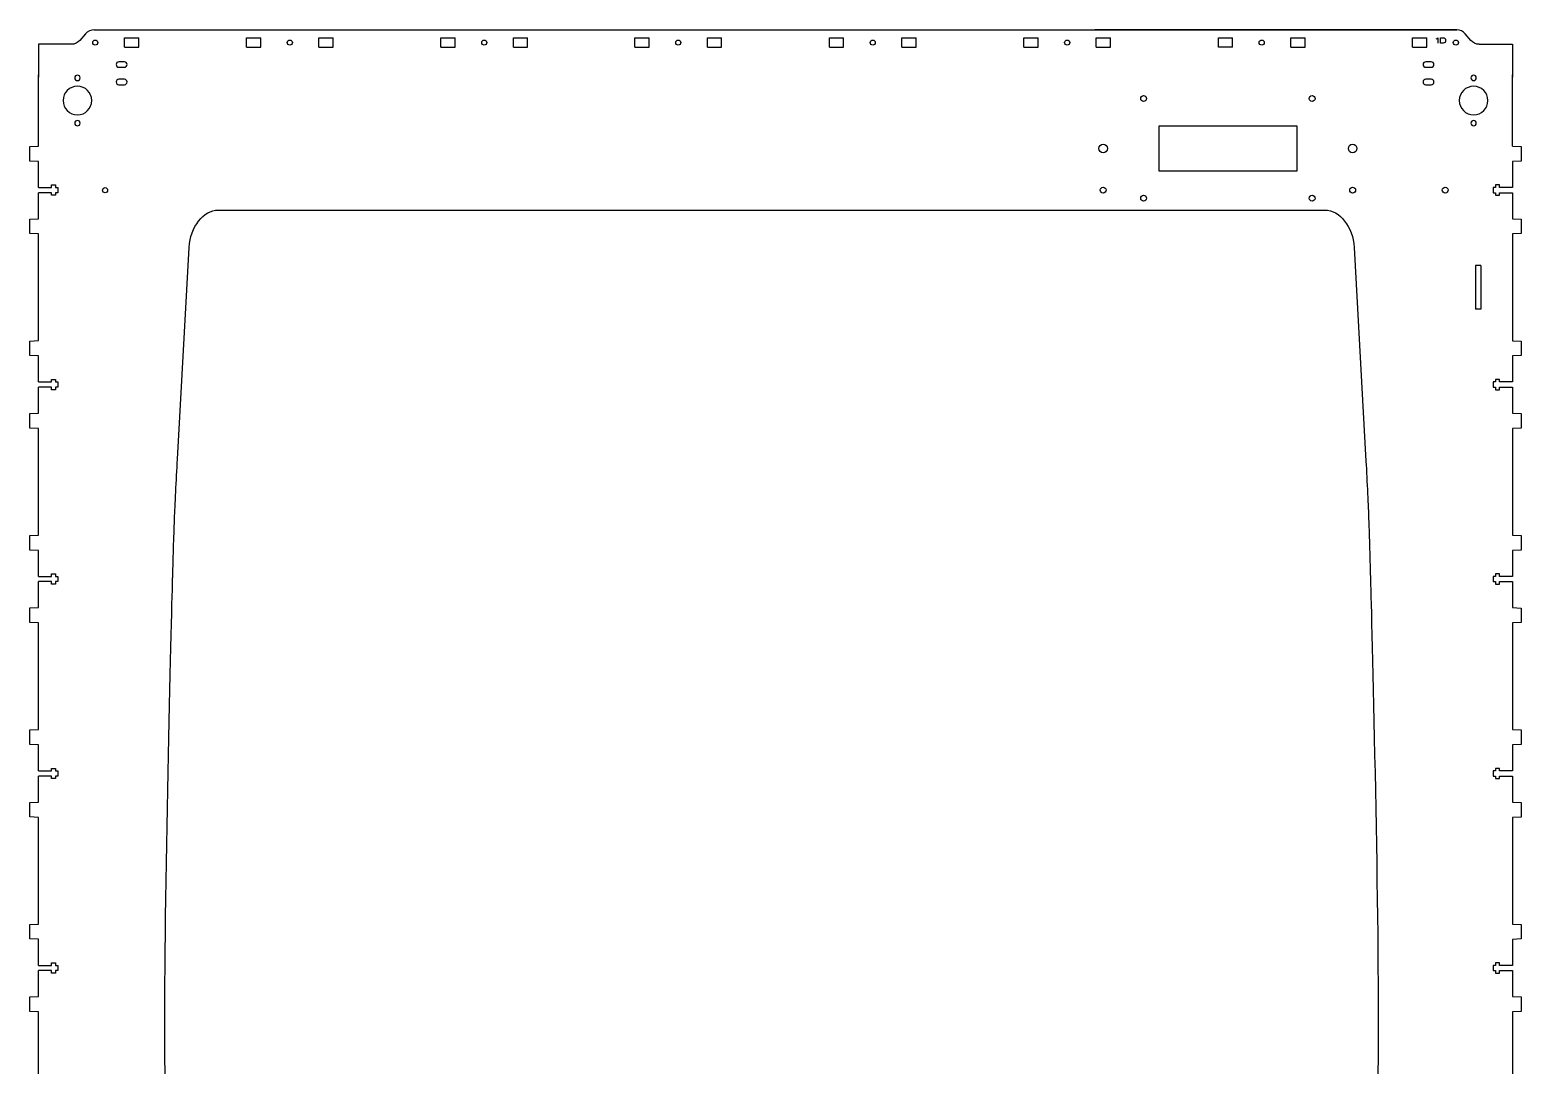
# Model space of a CAD drawing. Header units: millimetres. Extents: x 62 to 3900, y -2118 to 0.
# Drawn here: x 1065 to 1888, y -572 to 0 of the extents above; entities that cross this region are included whole.
import ezdxf

# ---------------------------------------------------------------- set-up
doc = ezdxf.new("R2010")
doc.units = ezdxf.units.MM
doc.layers.add('CUTS', color=1, linetype='Continuous', lineweight=25, true_color=0xff0000)
doc.layers.add('TEXT', color=5, linetype='Continuous', true_color=0x0000ff)

msp = doc.modelspace()

# ---------------------------------------------------------------- linework, layer by layer
at = {"layer": 'CUTS', "color": 1, "lineweight": 25, "true_color": 0xff0000}
for p, q in [((1087.61, -8), (1069.45, -8)), ((1069.45, -8), (1069.45, -26.11)), ((1100, 0), (1852.13, 0)), ((1116.77, -9.64), (1116.77, -4.44)), ((1116.77, -4.44), (1124.65, -4.44)), ((1124.65, -9.64), (1124.65, -4.44)), ((1184.11, -9.64), (1184.11, -4.44)), ((1184.11, -4.44), (1191.99, -4.44)), ((1191.99, -9.64), (1191.99, -4.44)), ((1224.11, -9.64), (1224.11, -4.44)), ((1224.11, -4.44), (1231.99, -4.44)), ((1231.99, -9.64), (1231.99, -4.44)), ((1291.45, -9.64), (1291.45, -4.44)), ((1291.45, -4.44), (1299.33, -4.44)), ((1299.33, -9.64), (1299.33, -4.44)), ((1331.45, -9.64), (1331.45, -4.44)), ((1331.45, -4.44), (1339.33, -4.44)), ((1339.33, -9.64), (1339.33, -4.44)), ((1398.52, -9.64), (1398.52, -4.44)), ((1398.52, -4.44), (1406.4, -4.44)), ((1406.4, -9.64), (1406.4, -4.44)), ((1438.52, -9.64), (1438.52, -4.44)), ((1438.52, -4.44), (1446.4, -4.44)), ((1446.4, -9.64), (1446.4, -4.44)), ((1505.86, -9.64), (1505.86, -4.44)), ((1505.86, -4.44), (1513.74, -4.44)), ((1513.74, -9.64), (1513.74, -4.44)), ((1545.86, -9.64), (1545.86, -4.44)), ((1545.86, -4.44), (1553.74, -4.44)), ((1553.74, -9.64), (1553.74, -4.44)), ((1613.2, -9.64), (1613.2, -4.44)), ((1613.2, -4.44), (1621.08, -4.44)), ((1621.08, -9.64), (1621.08, -4.44)), ((1653.2, -9.64), (1653.2, -4.44)), ((1653.2, -4.44), (1661.08, -4.44)), ((1661.08, -9.64), (1661.08, -4.44)), ((1720.54, -9.64), (1720.54, -4.44)), ((1720.54, -4.44), (1728.42, -4.44)), ((1728.42, -9.64), (1728.42, -4.44)), ((1760.54, -9.64), (1760.54, -4.44)), ((1760.54, -4.44), (1768.42, -4.44)), ((1768.42, -9.64), (1768.42, -4.44)), ((1827.71, -9.64), (1827.71, -4.44)), ((1827.71, -4.44), (1835.59, -4.44)), ((1835.59, -9.64), (1835.59, -4.44)), ((1864.52, -8), (1882.81, -8)), ((1882.81, -8), (1882.81, -26.11)), ((1116.77, -9.64), (1124.65, -9.64)), ((1184.11, -9.64), (1191.99, -9.64)), ((1224.11, -9.64), (1231.99, -9.64)), ((1291.45, -9.64), (1299.33, -9.64)), ((1331.45, -9.64), (1339.33, -9.64)), ((1398.52, -9.64), (1406.4, -9.64)), ((1438.52, -9.64), (1446.4, -9.64)), ((1505.86, -9.64), (1513.74, -9.64)), ((1545.86, -9.64), (1553.74, -9.64)), ((1613.2, -9.64), (1621.08, -9.64)), ((1653.2, -9.64), (1661.08, -9.64)), ((1728.42, -9.64), (1720.54, -9.64)), ((1760.54, -9.64), (1768.42, -9.64)), ((1827.71, -9.64), (1835.59, -9.64)), ((1069.45, -64.24), (1069.45, -24.91)), ((1882.81, -64.26), (1882.81, -24.91)), ((1687.8, -52.95), (1763.8, -52.95)), ((1687.8, -77.95), (1687.8, -52.95)), ((1763.8, -52.95), (1763.8, -77.95)), ((1064.58, -64.44), (1069.45, -64.24)), ((1064.58, -72.47), (1064.58, -64.44)), ((1882.81, -64.26), (1887.68, -64.46)), ((1887.68, -64.46), (1887.68, -72.49)), ((1069.45, -72.67), (1064.58, -72.47)), ((1069.45, -87.04), (1069.45, -72.67)), ((1887.68, -72.49), (1882.81, -72.69)), ((1882.81, -72.69), (1882.81, -87.04)), ((1763.8, -77.95), (1687.8, -77.95)), ((1069.45, -87.04), (1076.47, -87.04)), ((1076.47, -89.9), (1069.45, -89.9)), ((1069.45, -104.25), (1069.45, -89.9)), ((1076.47, -87.04), (1076.47, -85.64)), ((1076.47, -85.64), (1078.67, -85.64)), ((1076.47, -91.3), (1076.47, -89.9)), ((1078.67, -85.64), (1078.67, -87.04)), ((1078.67, -87.04), (1080.11, -87.04)), ((1080.11, -89.9), (1078.67, -89.9)), ((1078.67, -89.9), (1078.67, -91.3)), ((1080.11, -87.04), (1080.11, -89.9)), ((1872.15, -87.04), (1872.15, -89.9)), ((1873.59, -87.04), (1872.15, -87.04)), ((1872.15, -89.9), (1873.59, -89.9)), ((1875.79, -85.64), (1873.59, -85.64)), ((1873.59, -85.64), (1873.59, -87.04)), ((1873.59, -89.9), (1873.59, -91.3)), ((1875.79, -87.04), (1875.79, -85.64)), ((1882.81, -87.04), (1875.79, -87.04)), ((1875.79, -91.3), (1875.79, -89.9)), ((1875.79, -89.9), (1882.81, -89.9)), ((1882.81, -89.9), (1882.81, -104.27)), ((1078.67, -91.3), (1076.47, -91.3)), ((1873.59, -91.3), (1875.79, -91.3)), ((1064.58, -104.45), (1069.45, -104.25)), ((1064.58, -112.49), (1064.58, -104.45)), ((1882.81, -104.27), (1887.68, -104.47)), ((1887.68, -104.47), (1887.68, -112.5)), ((1069.45, -112.69), (1064.58, -112.49)), ((1069.45, -171.58), (1069.45, -112.69)), ((1887.68, -112.5), (1882.81, -112.7)), ((1882.81, -112.7), (1882.81, -171.6)), ((1865.48, -130.15), (1862.48, -130.15)), ((1862.48, -130.15), (1862.48, -154.15)), ((1865.48, -130.15), (1865.48, -154.15)), ((1865.48, -154.15), (1862.48, -154.15)), ((1064.58, -171.78), (1069.45, -171.58)), ((1064.58, -179.81), (1064.58, -171.78)), ((1882.81, -171.6), (1887.68, -171.8)), ((1887.68, -171.8), (1887.68, -179.83)), ((1069.45, -180.01), (1064.58, -179.81)), ((1069.45, -194.38), (1069.45, -180.01)), ((1887.68, -179.83), (1882.81, -180.03)), ((1882.81, -180.03), (1882.81, -194.38)), ((1069.45, -194.38), (1076.47, -194.38)), ((1076.47, -197.24), (1069.45, -197.24)), ((1069.45, -211.59), (1069.45, -197.24)), ((1076.47, -194.38), (1076.47, -192.98)), ((1076.47, -192.98), (1078.67, -192.98)), ((1076.47, -198.64), (1076.47, -197.24)), ((1078.67, -192.98), (1078.67, -194.38)), ((1078.67, -194.38), (1080.11, -194.38)), ((1080.11, -197.24), (1078.67, -197.24)), ((1078.67, -197.24), (1078.67, -198.64)), ((1080.11, -194.38), (1080.11, -197.24)), ((1872.15, -194.38), (1872.15, -197.24)), ((1873.59, -194.38), (1872.15, -194.38)), ((1872.15, -197.24), (1873.59, -197.24)), ((1875.79, -192.98), (1873.59, -192.98)), ((1873.59, -192.98), (1873.59, -194.38)), ((1873.59, -197.24), (1873.59, -198.64)), ((1875.79, -194.38), (1875.79, -192.98)), ((1882.81, -194.38), (1875.79, -194.38)), ((1875.79, -198.64), (1875.79, -197.24)), ((1875.79, -197.24), (1882.81, -197.24)), ((1882.81, -197.24), (1882.81, -211.61)), ((1078.67, -198.64), (1076.47, -198.64)), ((1873.59, -198.64), (1875.79, -198.64)), ((1064.58, -211.79), (1069.45, -211.59)), ((1064.58, -219.83), (1064.58, -211.79)), ((1882.81, -211.61), (1887.68, -211.81)), ((1887.68, -211.81), (1887.68, -219.84)), ((1069.45, -220.03), (1064.58, -219.83)), ((1069.45, -278.92), (1069.45, -220.03)), ((1887.68, -219.84), (1882.81, -220.04)), ((1882.81, -220.04), (1882.81, -278.94)), ((1064.58, -279.12), (1069.45, -278.92)), ((1064.58, -287.15), (1064.58, -279.12)), ((1882.81, -278.94), (1887.68, -279.14)), ((1887.68, -279.14), (1887.68, -287.17)), ((1069.45, -287.35), (1064.58, -287.15)), ((1069.45, -301.72), (1069.45, -287.35)), ((1887.68, -287.17), (1882.81, -287.37)), ((1882.81, -287.37), (1882.81, -301.72)), ((1069.45, -301.72), (1076.47, -301.72)), ((1076.47, -300.32), (1078.67, -300.32)), ((1076.47, -301.72), (1076.47, -300.32)), ((1078.67, -300.32), (1078.67, -301.72)), ((1078.67, -301.72), (1080.11, -301.72)), ((1080.11, -301.72), (1080.11, -304.58)), ((1872.15, -301.72), (1872.15, -304.58)), ((1873.59, -301.72), (1872.15, -301.72)), ((1875.79, -300.32), (1873.59, -300.32)), ((1873.59, -300.32), (1873.59, -301.72)), ((1875.79, -301.72), (1875.79, -300.32)), ((1882.81, -301.72), (1875.79, -301.72)), ((1076.47, -304.58), (1069.45, -304.58)), ((1069.45, -318.93), (1069.45, -304.58)), ((1076.47, -305.98), (1076.47, -304.58)), ((1078.67, -305.98), (1076.47, -305.98)), ((1080.11, -304.58), (1078.67, -304.58)), ((1078.67, -304.58), (1078.67, -305.98)), ((1872.15, -304.58), (1873.59, -304.58)), ((1873.59, -304.58), (1873.59, -305.98)), ((1873.59, -305.98), (1875.79, -305.98)), ((1875.79, -305.98), (1875.79, -304.58)), ((1875.79, -304.58), (1882.81, -304.58)), ((1882.81, -304.58), (1882.81, -318.95)), ((1064.58, -319.13), (1069.45, -318.93)), ((1064.58, -327.17), (1064.58, -319.13)), ((1882.81, -318.95), (1887.68, -319.15)), ((1887.68, -319.15), (1887.68, -327.18)), ((1069.45, -327.37), (1064.58, -327.17)), ((1069.45, -386.26), (1069.45, -327.37)), ((1887.68, -327.18), (1882.81, -327.38)), ((1882.81, -327.38), (1882.81, -386.28)), ((1064.58, -386.46), (1069.45, -386.26)), ((1064.58, -394.49), (1064.58, -386.46)), ((1882.81, -386.28), (1887.68, -386.48)), ((1887.68, -386.48), (1887.68, -394.51)), ((1069.45, -394.69), (1064.58, -394.49)), ((1069.45, -409.06), (1069.45, -394.69)), ((1887.68, -394.51), (1882.81, -394.71)), ((1882.81, -394.71), (1882.81, -409.06)), ((1069.45, -409.06), (1076.47, -409.06)), ((1076.47, -409.06), (1076.47, -407.66)), ((1076.47, -407.66), (1078.67, -407.66)), ((1078.67, -407.66), (1078.67, -409.06)), ((1078.67, -409.06), (1080.11, -409.06)), ((1080.11, -409.06), (1080.11, -411.92)), ((1873.59, -409.06), (1872.15, -409.06)), ((1872.15, -409.06), (1872.15, -411.92)), ((1875.79, -407.66), (1873.59, -407.66)), ((1873.59, -407.66), (1873.59, -409.06)), ((1875.79, -409.06), (1875.79, -407.66)), ((1882.81, -409.06), (1875.79, -409.06)), ((1076.47, -411.92), (1069.45, -411.92)), ((1069.45, -426.27), (1069.45, -411.92)), ((1076.47, -413.32), (1076.47, -411.92)), ((1078.67, -413.32), (1076.47, -413.32)), ((1080.11, -411.92), (1078.67, -411.92)), ((1078.67, -411.92), (1078.67, -413.32)), ((1872.15, -411.92), (1873.59, -411.92)), ((1873.59, -411.92), (1873.59, -413.32)), ((1873.59, -413.32), (1875.79, -413.32)), ((1875.79, -413.32), (1875.79, -411.92)), ((1875.79, -411.92), (1882.81, -411.92)), ((1882.81, -411.92), (1882.81, -426.29)), ((1064.58, -426.47), (1069.45, -426.27)), ((1064.58, -434.51), (1064.58, -426.47)), ((1882.81, -426.29), (1887.68, -426.49)), ((1887.68, -426.49), (1887.68, -434.52)), ((1069.45, -434.71), (1064.58, -434.51)), ((1069.45, -493.6), (1069.45, -434.71)), ((1887.68, -434.52), (1882.81, -434.72)), ((1882.81, -434.72), (1882.81, -493.62)), ((1064.58, -493.8), (1069.45, -493.6)), ((1064.58, -501.83), (1064.58, -493.8)), ((1882.81, -493.62), (1887.68, -493.82)), ((1887.68, -493.82), (1887.68, -501.85)), ((1069.45, -502.03), (1064.58, -501.83)), ((1069.45, -516.4), (1069.45, -502.03)), ((1887.68, -501.85), (1882.81, -502.05)), ((1882.81, -502.05), (1882.81, -516.4)), ((1069.45, -516.4), (1076.47, -516.4)), ((1076.47, -516.4), (1076.47, -515)), ((1076.47, -515), (1078.67, -515)), ((1078.67, -515), (1078.67, -516.4)), ((1078.67, -516.4), (1080.11, -516.4)), ((1080.11, -516.4), (1080.11, -519.26)), ((1873.59, -516.4), (1872.15, -516.4)), ((1872.15, -516.4), (1872.15, -519.26)), ((1875.79, -515), (1873.59, -515)), ((1873.59, -515), (1873.59, -516.4)), ((1875.79, -516.4), (1875.79, -515)), ((1882.81, -516.4), (1875.79, -516.4)), ((1076.47, -519.26), (1069.45, -519.26)), ((1069.45, -533.61), (1069.45, -519.26)), ((1076.47, -520.66), (1076.47, -519.26)), ((1078.67, -520.66), (1076.47, -520.66)), ((1080.11, -519.26), (1078.67, -519.26)), ((1078.67, -519.26), (1078.67, -520.66)), ((1872.15, -519.26), (1873.59, -519.26)), ((1873.59, -519.26), (1873.59, -520.66)), ((1873.59, -520.66), (1875.79, -520.66)), ((1875.79, -520.66), (1875.79, -519.26)), ((1875.79, -519.26), (1882.81, -519.26)), ((1882.81, -519.26), (1882.81, -533.63)), ((1064.58, -533.81), (1069.45, -533.61)), ((1064.58, -541.84), (1064.58, -533.81)), ((1882.81, -533.63), (1887.68, -533.83)), ((1887.68, -533.83), (1887.68, -541.86)), ((1069.45, -542.04), (1064.58, -541.84)), ((1069.45, -600.94), (1069.45, -542.04)), ((1887.68, -541.86), (1882.81, -542.06)), ((1882.81, -542.06), (1882.81, -600.96))]:
    msp.add_line(p, q, dxfattribs=at)
for points in [[(1095.35, -2.16), (1092.26, -5.84)], [(1852.13, 0), (1652.33, 0)], [(1859.87, -5.84), (1856.78, -2.16)], [(1116.75, -17.68), (1113.75, -17.68)], [(1113.75, -20.68), (1116.75, -20.68), (1116.75, -20.68)], [(1838.01, -17.68), (1835.01, -17.68)], [(1835.01, -20.68), (1838.01, -20.68), (1838.01, -20.68)], [(1116.75, -27.28), (1113.75, -27.28)], [(1113.75, -30.28), (1116.75, -30.28), (1116.75, -30.28)], [(1838.01, -27.28), (1835.01, -27.28)], [(1835.01, -30.28), (1838.01, -30.28), (1838.01, -30.28)], [(1168.65, -99.48), (1779.35, -99.48)], [(1146.05, -236.96), (1152.43, -120.12)], [(1795.57, -120.12), (1801.99, -238.01)]]:
    msp.add_lwpolyline(points, dxfattribs=at)
for centre, radius in [((1679.3, -37.95), 1.62), ((1772.3, -37.95), 1.62), ((1656.94, -65.45), 2.37), ((1794.67, -65.45), 2.37), ((1656.94, -88.47), 1.62), ((1794.67, -88.47), 1.62), ((1845.77, -88.47), 1.62), ((1679.3, -92.95), 1.62), ((1772.3, -92.95), 1.62)]:
    msp.add_circle(centre, radius, dxfattribs=at)
for points in [[(1100, 0), (1098.44, 0), (1096.35, -0.97), (1095.35, -2.16)], [(1092.26, -5.84), (1091.26, -7.03), (1089.17, -8), (1087.61, -8)], [(1099.28, -7.04), (1099.28, -6.26), (1099.92, -5.62), (1100.71, -5.62)], [(1100.71, -8.47), (1099.92, -8.47), (1099.28, -7.83), (1099.28, -7.04)], [(1100.71, -5.62), (1101.5, -5.62), (1102.13, -6.26), (1102.13, -7.04)], [(1102.13, -7.04), (1102.13, -7.83), (1101.5, -8.47), (1100.71, -8.47)], [(1206.62, -7.04), (1206.62, -6.26), (1207.26, -5.62), (1208.05, -5.62)], [(1208.05, -8.47), (1207.26, -8.47), (1206.62, -7.83), (1206.62, -7.04)], [(1208.05, -5.62), (1208.84, -5.62), (1209.47, -6.26), (1209.47, -7.04)], [(1209.47, -7.04), (1209.47, -7.83), (1208.84, -8.47), (1208.05, -8.47)], [(1313.96, -7.04), (1313.96, -6.26), (1314.6, -5.62), (1315.39, -5.62)], [(1315.39, -8.47), (1314.6, -8.47), (1313.96, -7.83), (1313.96, -7.04)], [(1315.39, -5.62), (1316.18, -5.62), (1316.81, -6.26), (1316.81, -7.04)], [(1316.81, -7.04), (1316.81, -7.83), (1316.18, -8.47), (1315.39, -8.47)], [(1421.03, -7.04), (1421.03, -6.26), (1421.67, -5.62), (1422.46, -5.62)], [(1422.46, -8.47), (1421.67, -8.47), (1421.03, -7.83), (1421.03, -7.04)], [(1422.46, -5.62), (1423.25, -5.62), (1423.88, -6.26), (1423.88, -7.04)], [(1423.88, -7.04), (1423.88, -7.83), (1423.25, -8.47), (1422.46, -8.47)], [(1528.37, -7.04), (1528.37, -6.26), (1529.01, -5.62), (1529.8, -5.62)], [(1529.8, -8.47), (1529.01, -8.47), (1528.37, -7.83), (1528.37, -7.04)], [(1529.8, -5.62), (1530.59, -5.62), (1531.22, -6.26), (1531.22, -7.04)], [(1531.22, -7.04), (1531.22, -7.83), (1530.59, -8.47), (1529.8, -8.47)], [(1635.71, -7.04), (1635.71, -6.26), (1636.35, -5.62), (1637.14, -5.62)], [(1637.14, -8.47), (1636.35, -8.47), (1635.71, -7.83), (1635.71, -7.04)], [(1637.14, -5.62), (1637.93, -5.62), (1638.56, -6.26), (1638.56, -7.04)], [(1638.56, -7.04), (1638.56, -7.83), (1637.93, -8.47), (1637.14, -8.47)], [(1743.05, -7.04), (1743.05, -6.26), (1743.69, -5.62), (1744.48, -5.62)], [(1744.48, -8.47), (1743.69, -8.47), (1743.05, -7.83), (1743.05, -7.04)], [(1744.48, -5.62), (1745.27, -5.62), (1745.9, -6.26), (1745.9, -7.04)], [(1745.9, -7.04), (1745.9, -7.83), (1745.27, -8.47), (1744.48, -8.47)], [(1850.23, -7.04), (1850.23, -6.26), (1850.87, -5.62), (1851.65, -5.62)], [(1851.65, -8.47), (1850.87, -8.47), (1850.23, -7.83), (1850.23, -7.04)], [(1851.65, -5.62), (1852.44, -5.62), (1853.08, -6.26), (1853.08, -7.04)], [(1853.08, -7.04), (1853.08, -7.83), (1852.44, -8.47), (1851.65, -8.47)], [(1856.78, -2.16), (1855.78, -0.97), (1853.68, 0), (1852.13, 0)], [(1864.52, -8), (1862.96, -8), (1860.87, -7.03), (1859.87, -5.84)], [(1113.75, -17.68), (1112.92, -17.68), (1112.25, -18.35), (1112.25, -19.18)], [(1112.25, -19.18), (1112.25, -20.01), (1112.92, -20.68), (1113.75, -20.68)], [(1118.25, -19.18), (1118.25, -18.35), (1117.58, -17.68), (1116.75, -17.68)], [(1116.75, -20.68), (1117.58, -20.68), (1118.25, -20.01), (1118.25, -19.18)], [(1835.01, -17.68), (1834.18, -17.68), (1833.51, -18.35), (1833.51, -19.18)], [(1833.51, -19.18), (1833.51, -20.01), (1834.18, -20.68), (1835.01, -20.68)], [(1839.51, -19.18), (1839.51, -18.35), (1838.83, -17.68), (1838.01, -17.68)], [(1838.01, -20.68), (1838.83, -20.68), (1839.51, -20.01), (1839.51, -19.18)], [(1090.86, -31.13), (1086.5, -31.13), (1082.96, -34.66), (1082.96, -39.03)], [(1090.86, -25.02), (1090.03, -25.02), (1089.36, -25.7), (1089.36, -26.52)], [(1089.36, -26.52), (1089.36, -27.35), (1090.03, -28.02), (1090.86, -28.02)], [(1092.36, -26.52), (1092.36, -25.7), (1091.69, -25.02), (1090.86, -25.02)], [(1090.86, -28.02), (1091.69, -28.02), (1092.36, -27.35), (1092.36, -26.52)], [(1098.76, -39.03), (1098.76, -34.66), (1095.22, -31.13), (1090.86, -31.13)], [(1113.75, -27.28), (1112.92, -27.28), (1112.25, -27.95), (1112.25, -28.78)], [(1112.25, -28.78), (1112.25, -29.61), (1112.92, -30.28), (1113.75, -30.28)], [(1118.25, -28.78), (1118.25, -27.95), (1117.58, -27.28), (1116.75, -27.28)], [(1116.75, -30.28), (1117.58, -30.28), (1118.25, -29.61), (1118.25, -28.78)], [(1835.01, -27.28), (1834.18, -27.28), (1833.51, -27.95), (1833.51, -28.78)], [(1833.51, -28.78), (1833.51, -29.61), (1834.18, -30.28), (1835.01, -30.28)], [(1839.51, -28.78), (1839.51, -27.95), (1838.83, -27.28), (1838.01, -27.28)], [(1838.01, -30.28), (1838.83, -30.28), (1839.51, -29.61), (1839.51, -28.78)], [(1861.43, -31.13), (1857.07, -31.13), (1853.53, -34.66), (1853.53, -39.03)], [(1861.43, -25.02), (1860.6, -25.02), (1859.93, -25.7), (1859.93, -26.52)], [(1859.93, -26.52), (1859.93, -27.35), (1860.6, -28.02), (1861.43, -28.02)], [(1862.93, -26.52), (1862.93, -25.7), (1862.26, -25.02), (1861.43, -25.02)], [(1861.43, -28.02), (1862.26, -28.02), (1862.93, -27.35), (1862.93, -26.52)], [(1869.33, -39.03), (1869.33, -34.66), (1865.8, -31.13), (1861.43, -31.13)], [(1082.96, -39.03), (1082.96, -43.39), (1086.5, -46.93), (1090.86, -46.93)], [(1090.86, -46.93), (1095.22, -46.93), (1098.76, -43.39), (1098.76, -39.03)], [(1853.53, -39.03), (1853.53, -43.39), (1857.07, -46.93), (1861.43, -46.93)], [(1861.43, -46.93), (1865.8, -46.93), (1869.33, -43.39), (1869.33, -39.03)], [(1090.86, -50.03), (1090.03, -50.03), (1089.36, -50.7), (1089.36, -51.53)], [(1089.36, -51.53), (1089.36, -52.35), (1090.03, -53.02), (1090.86, -53.02)], [(1092.36, -51.53), (1092.36, -50.7), (1091.69, -50.03), (1090.86, -50.03)], [(1090.86, -53.02), (1091.69, -53.02), (1092.36, -52.35), (1092.36, -51.53)], [(1861.43, -50.03), (1860.6, -50.03), (1859.93, -50.7), (1859.93, -51.53)], [(1859.93, -51.53), (1859.93, -52.35), (1860.6, -53.02), (1861.43, -53.02)], [(1862.93, -51.53), (1862.93, -50.7), (1862.26, -50.03), (1861.43, -50.03)], [(1861.43, -53.02), (1862.26, -53.02), (1862.93, -52.35), (1862.93, -51.53)], [(1104.67, -88.53), (1104.67, -87.74), (1105.3, -87.11), (1106.09, -87.11)], [(1106.09, -89.96), (1105.3, -89.96), (1104.67, -89.32), (1104.67, -88.53)], [(1106.09, -87.11), (1106.88, -87.11), (1107.52, -87.74), (1107.52, -88.53)], [(1107.52, -88.53), (1107.52, -89.32), (1106.88, -89.96), (1106.09, -89.96)], [(1152.43, -120.12), (1153.16, -108.77), (1160.46, -99.48), (1168.65, -99.48)], [(1779.35, -99.48), (1787.54, -99.48), (1794.84, -108.77), (1795.57, -120.12)], [(1144.45, -269.56), (1144.71, -263), (1145.42, -248.33), (1146.05, -236.96)], [(1801.99, -238.01), (1802.61, -249.38), (1803.29, -263.81), (1803.5, -270.09)], [(1143.42, -302.21), (1143.73, -290.82), (1144.2, -276.13), (1144.45, -269.56)], [(1803.5, -270.09), (1803.72, -276.36), (1804.15, -290.82), (1804.46, -302.21)], [(1139.11, -543.18), (1139.11, -458.36), (1143.42, -302.21), (1143.42, -302.21)], [(1804.46, -302.21), (1804.46, -302.21), (1808.77, -458.36), (1808.76, -543.18)], [(1152.4, -938.61), (1152.4, -938.61), (1139.11, -745.59), (1139.11, -543.18)], [(1808.76, -543.18), (1808.76, -745.59), (1795.48, -938.61), (1795.48, -938.61)]]:
    msp.add_open_spline(points, degree=3, dxfattribs=at)
at = {"layer": 'TEXT', "color": 5, "lineweight": 25, "true_color": 0x0000ff}
for points in [[(1841.63, -4.38), (1841.74, -4.38), (1841.74, -7.36)], [(1843.24, -4.36), (1844.71, -4.36)], [(1844.71, -7.38), (1843.24, -7.38), (1843.24, -4.36), (1843.24, -4.36)]]:
    msp.add_lwpolyline(points, dxfattribs=at)
for points in [[(1840.69, -4.94), (1841.15, -4.83), (1841.45, -4.59), (1841.63, -4.38)], [(1844.71, -4.36), (1845.55, -4.36), (1845.98, -4.97), (1845.98, -5.87)], [(1845.98, -5.87), (1845.98, -6.77), (1845.55, -7.38), (1844.71, -7.38)]]:
    msp.add_open_spline(points, degree=3, dxfattribs=at)

doc.saveas('drawing.dxf')
